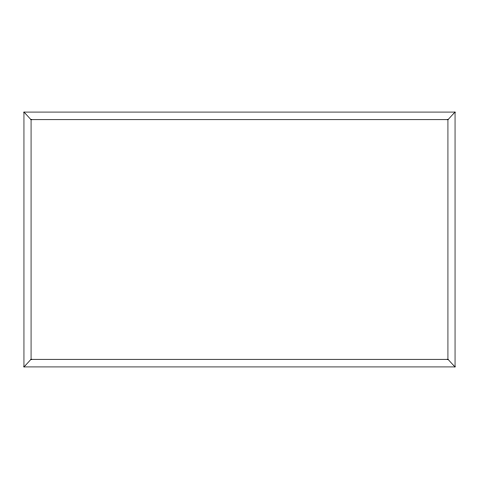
<?xml version="1.0" encoding="UTF-8"?>
<svg xmlns="http://www.w3.org/2000/svg" width="479" height="479" viewBox="0 0 479 479"><rect width="100%" height="100%" fill="white"/><g stroke="black" fill="none" stroke-linecap="round" stroke-linejoin="round"><path stroke-width="0.72" d="M23.95 366.92L31.069 359.292L31.069 119.708L23.95 112.08L455.05 112.08L455.05 366.92L23.95 366.92L23.95 112.08M455.05 366.92L447.931 359.292L447.931 119.708L455.05 112.08M31.069 119.708L447.931 119.708M31.069 359.292L447.931 359.292"/></g></svg>
